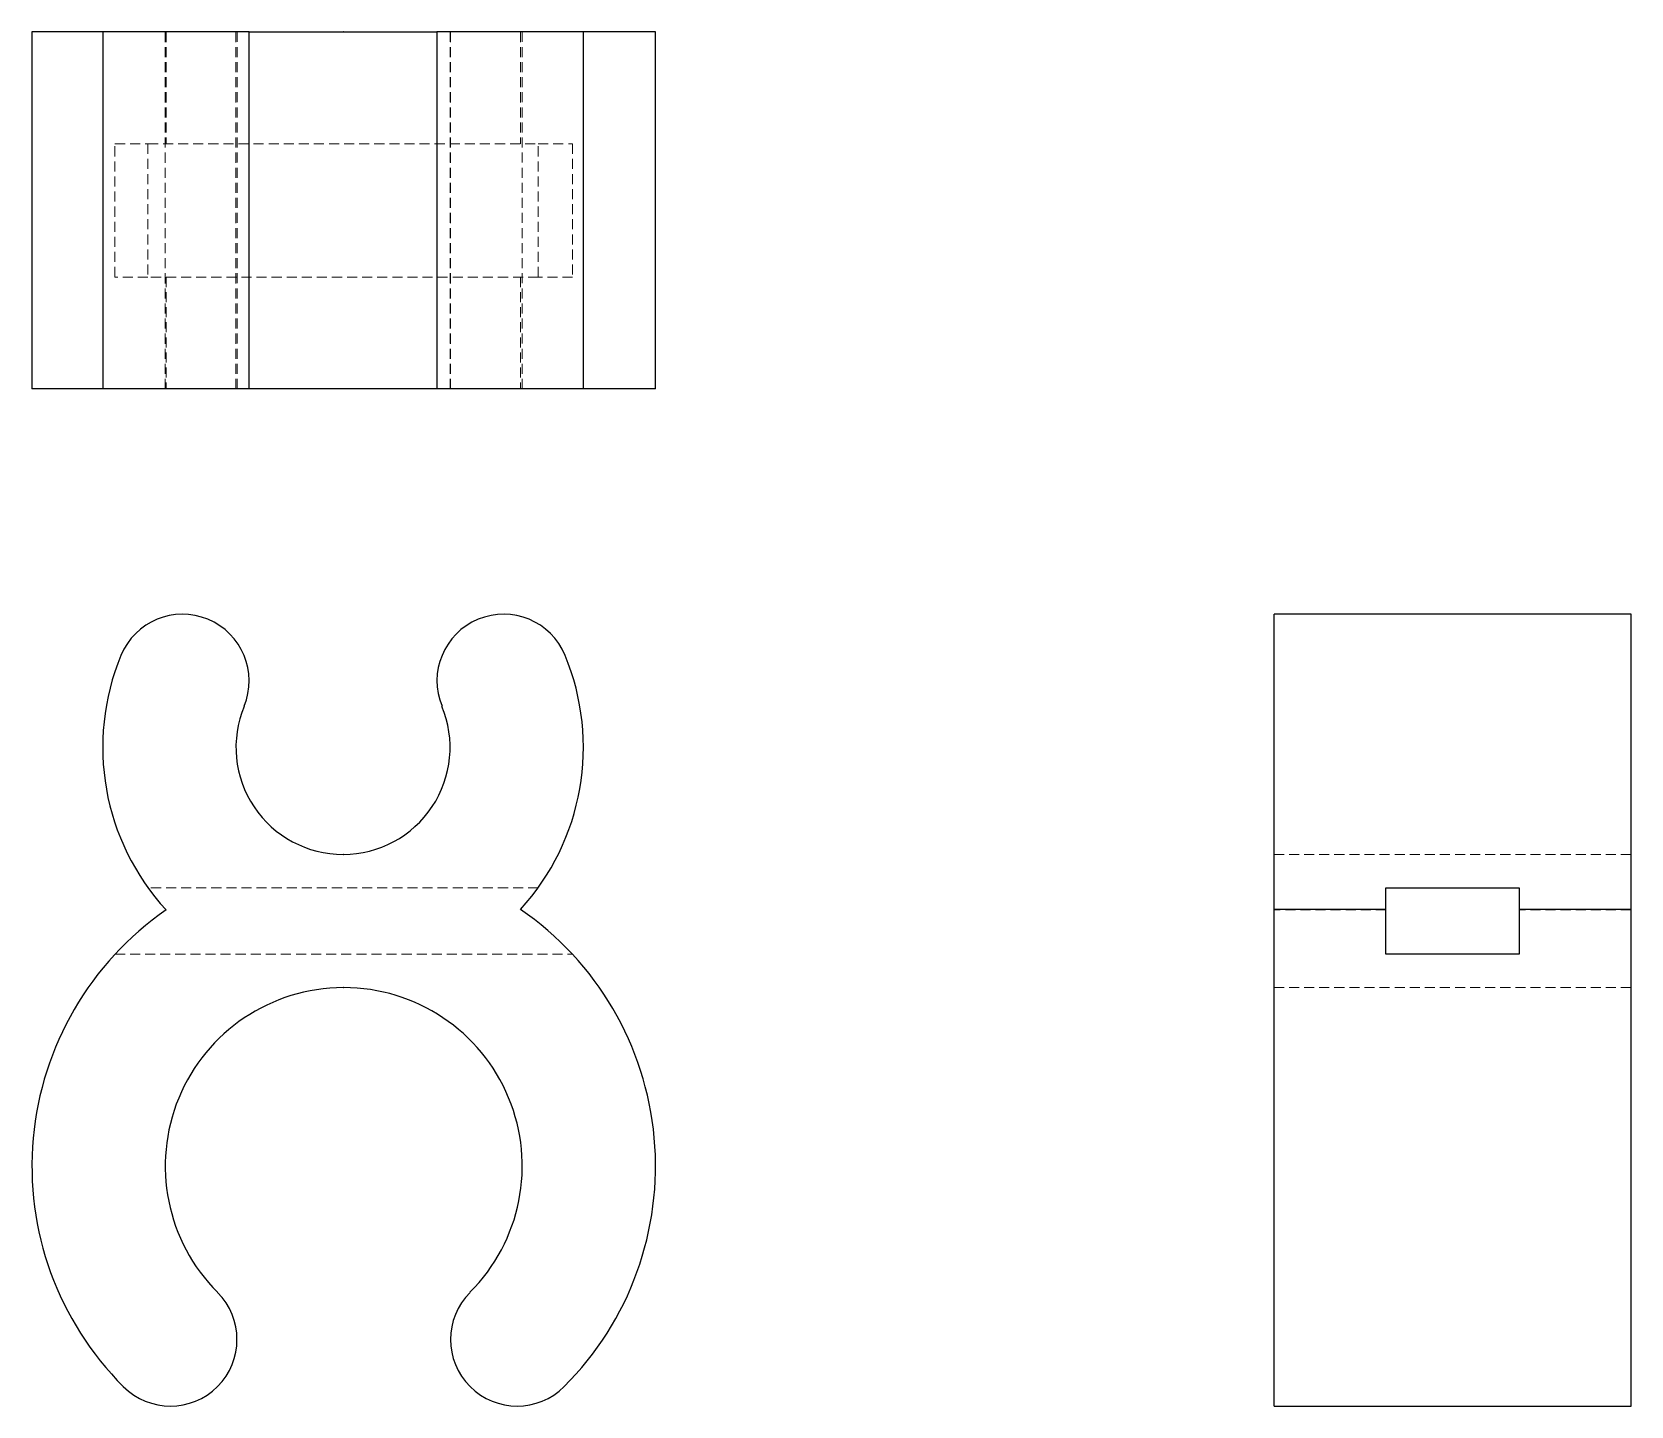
# Model space of a CAD drawing. Header units: millimetres. Extents: x 44 to 246, y 7 to 181.
import ezdxf

# ---------------------------------------------------------------- set-up
doc = ezdxf.new("R2010")
doc.units = ezdxf.units.MM
doc.linetypes.add('HIDDEN', pattern=[1.905, 1.27, -0.635])

msp = doc.modelspace()

# ---------------------------------------------------------------- linework, layer by layer
at = {"color": 7, "linetype": 'Continuous', "lineweight": 25}
for p, q in [((43.63, 180.54), (43.63, 135.46)), ((52.56, 180.54), (43.63, 180.54)), ((52.56, 180.54), (52.56, 135.46)), ((54.87, 180.54), (52.56, 180.54)), ((71.06, 180.54), (54.87, 180.54)), ((71.06, 135.46), (71.06, 180.54)), ((71.06, 180.54), (82.91, 180.54)), ((82.96, 180.54), (82.91, 180.54)), ((82.96, 180.54), (94.76, 180.54)), ((94.76, 180.54), (94.76, 135.46)), ((110.95, 180.54), (94.76, 180.54)), ((113.26, 180.54), (110.95, 180.54)), ((113.26, 135.46), (113.26, 180.54)), ((122.37, 180.54), (113.26, 180.54)), ((122.37, 135.46), (122.37, 180.54)), ((52.56, 135.46), (43.63, 135.46)), ((54.87, 135.46), (52.56, 135.46)), ((71.06, 135.46), (54.87, 135.46)), ((82.91, 135.46), (71.06, 135.46)), ((82.96, 135.46), (82.91, 135.46)), ((94.76, 135.46), (82.96, 135.46)), ((110.95, 135.46), (94.76, 135.46)), ((113.26, 135.46), (110.95, 135.46)), ((122.37, 135.46), (113.26, 135.46)), ((245.54, 107), (200.46, 107)), ((200.46, 101.81), (200.46, 107)), ((245.54, 101.81), (245.54, 107)), ((200.46, 69.73), (200.46, 101.81)), ((245.54, 69.73), (245.54, 101.81)), ((214.59, 72.46), (231.41, 72.46)), ((214.59, 69.73), (214.59, 72.46)), ((231.41, 72.46), (231.41, 69.73)), ((200.46, 9.46), (200.46, 69.73)), ((214.59, 69.73), (200.46, 69.73)), ((214.59, 64.05), (214.59, 69.73)), ((231.41, 69.73), (231.41, 64.05)), ((245.54, 69.73), (231.41, 69.73)), ((245.54, 9.46), (245.54, 69.73)), ((231.41, 64.05), (214.59, 64.05)), ((200.46, 7), (200.46, 9.46)), ((245.54, 7), (245.54, 9.46)), ((200.46, 7), (245.54, 7))]:
    msp.add_line(p, q, dxfattribs=at)
at = {"color": 7, "linetype": 'HIDDEN', "lineweight": 18}
for p, q in [((60.46, 180.54), (60.46, 135.46)), ((60.57, 180.54), (60.57, 166.41)), ((69.39, 180.54), (69.39, 135.46)), ((69.53, 135.46), (69.53, 180.54)), ((96.43, 135.46), (96.43, 180.54)), ((96.47, 180.54), (96.47, 135.46)), ((105.33, 180.54), (105.33, 166.41)), ((105.54, 135.46), (105.54, 180.54)), ((54.11, 149.59), (54.11, 166.41)), ((54.11, 166.41), (58.28, 166.41)), ((58.28, 166.41), (58.28, 149.59)), ((58.28, 166.41), (107.55, 166.41)), ((107.55, 149.59), (107.55, 166.41)), ((107.55, 166.41), (111.89, 166.41)), ((111.89, 166.41), (111.89, 149.59)), ((58.28, 149.59), (54.11, 149.59)), ((107.55, 149.59), (58.28, 149.59)), ((60.57, 149.59), (60.57, 135.46)), ((105.33, 149.59), (105.33, 135.46)), ((111.89, 149.59), (107.55, 149.59)), ((245.54, 76.67), (200.46, 76.67)), ((107.55, 72.46), (58.28, 72.46)), ((214.59, 69.65), (200.46, 69.65)), ((245.54, 69.65), (231.41, 69.65)), ((54.11, 64.05), (111.89, 64.05)), ((245.54, 59.84), (200.46, 59.84))]:
    msp.add_line(p, q, dxfattribs=at)
at = {"color": 7, "linetype": 'Continuous', "lineweight": 25}
for centre, radius, start, end in [((62.64, 98.59), 8.41, 337.5, 157.5), ((103.18, 98.59), 8.41, 22.5, 202.5), ((82.91, 90.19), 30.35, 157.5, 222.5905), ((82.91, 90.19), 30.35, 317.602, 22.5), ((82.91, 90.19), 13.52, 157.5, 270.0006), ((82.91, 90.19), 13.52, 270.1918, 22.5), ((83, 37.3), 39.37, 90.0634, 90.1291), ((83, 37.3), 39.37, 124.7411, 225), ((83, 37.3), 39.37, 315, 55.4514), ((83, 37.3), 22.54, 90.1613, 225), ((82.91, 90.19), 30.35, 270.0479, 270.1445), ((83, 37.3), 22.54, 315, 90.0312), ((61.11, 15.41), 8.41, 225, 45), ((104.89, 15.41), 8.41, 135, 315)]:
    msp.add_arc(centre, radius, start, end, dxfattribs=at)

doc.saveas('drawing.dxf')
